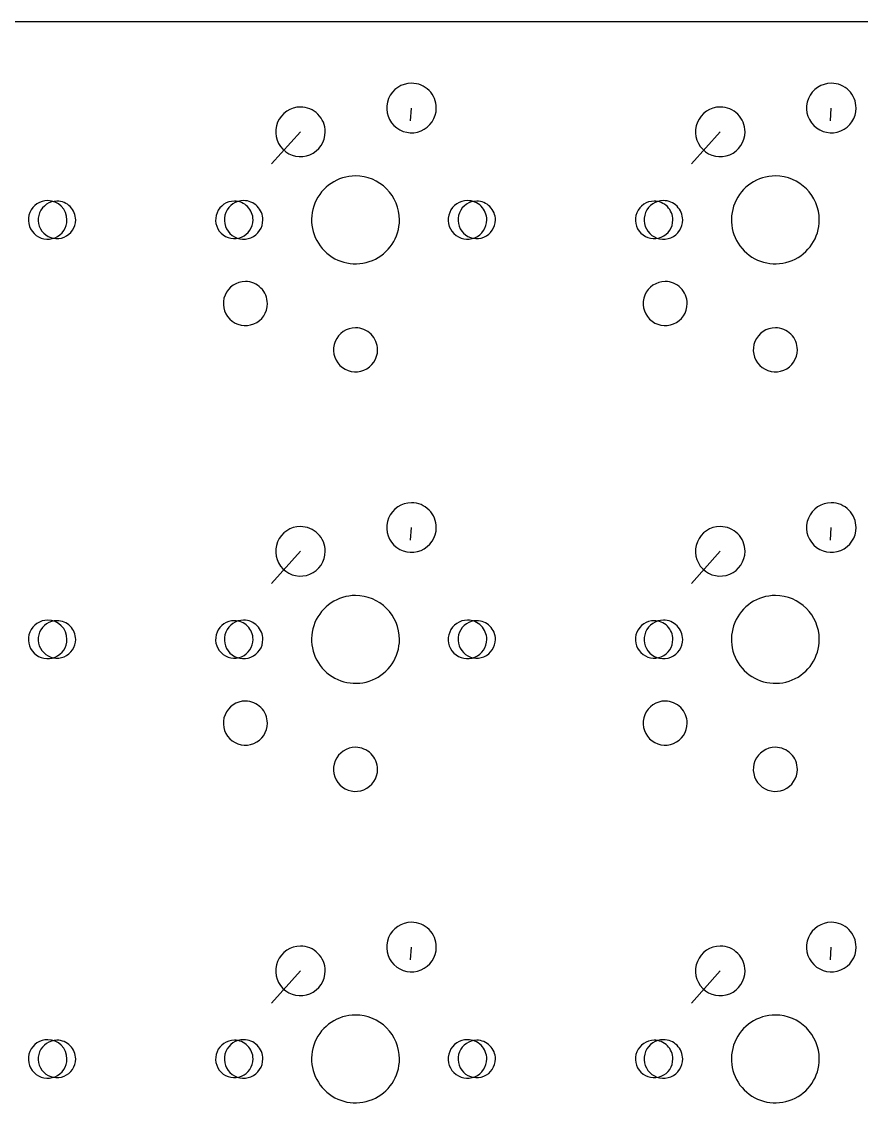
# Model space of a CAD drawing. Extents: x 2 to 288, y -137 to -43.
# Drawn here: x 72.8 to 110.9, y -91.96 to -42.71 of the extents above; entities that cross this region are included whole.
import ezdxf

# ---------------------------------------------------------------- set-up
doc = ezdxf.new("R2010")
doc.units = 0
doc.layers.get('0').update_dxf_attribs({"linetype": 'CONTINUOUS'})

msp = doc.modelspace()

# ---------------------------------------------------------------- linework, layer by layer
at = {"color": 7}
for points in [[(126.69234, -42.708601), (44.45116, -42.708601)], [(90.453073, -47.208649), (90.492615, -46.628618)], [(109.503064, -47.208649), (109.542606, -46.628618)], [(84.143082, -49.168647), (85.45307, -47.708641)], [(103.193072, -49.168647), (104.503061, -47.708641)], [(90.453073, -66.25864), (90.492615, -65.678609)], [(109.503064, -66.25864), (109.542606, -65.678609)], [(84.143082, -68.218637), (85.45307, -66.758631)], [(103.193072, -68.218637), (104.503061, -66.758631)], [(90.453073, -85.308631), (90.492615, -84.728599)], [(109.503064, -85.308631), (109.542606, -84.728599)], [(84.143082, -87.268628), (85.45307, -85.808622)], [(103.193072, -87.268628), (104.503061, -85.808622)]]:
    msp.add_lwpolyline(points, dxfattribs=at)
for points in [[(90.493073, -45.503652)], [(109.543064, -45.503652)], [(85.45308, -46.58365)], [(104.503071, -46.58365)], [(87.953077, -49.714746)], [(87.953077, -49.714746)], [(107.003067, -49.714746)], [(107.003067, -49.714746)], [(73.983079, -50.833645)], [(73.983079, -50.833645)], [(74.403079, -50.858645)], [(74.403079, -50.858645)], [(82.453084, -50.858645)], [(82.453084, -50.858645)], [(82.873083, -50.833645)], [(82.873083, -50.833645)], [(93.03307, -50.833645)], [(93.03307, -50.833645)], [(93.453069, -50.858645), (93.453069, -50.858645)], [(101.503075, -50.858645)], [(101.503075, -50.858645)], [(101.923074, -50.833645)], [(101.923074, -50.833645)], [(82.953083, -54.50864)], [(102.003074, -54.50864)], [(87.953077, -56.608637)], [(107.003067, -56.608637)], [(90.493073, -64.553642)], [(109.543064, -64.553642)], [(85.45308, -65.633641)], [(104.503071, -65.633641)], [(87.953077, -68.764737)], [(87.953077, -68.764737)], [(107.003067, -68.764737)], [(107.003067, -68.764737)], [(73.983079, -69.883635)], [(73.983079, -69.883635)], [(74.403079, -69.908635)], [(74.403079, -69.908635)], [(82.453084, -69.908635)], [(82.453084, -69.908635)], [(82.873083, -69.883635)], [(82.873083, -69.883635)], [(93.03307, -69.883635)], [(93.03307, -69.883635)], [(93.453069, -69.908635)], [(93.453069, -69.908635)], [(101.503075, -69.908635)], [(101.503075, -69.908635)], [(101.923074, -69.883635)], [(101.923074, -69.883635)], [(82.953083, -73.55863)], [(102.003074, -73.55863)], [(87.953077, -75.658627)], [(107.003067, -75.658627)], [(90.493073, -83.603633)], [(109.543064, -83.603633)], [(85.45308, -84.683631)], [(104.503071, -84.683631)], [(87.953077, -87.814727)], [(87.953077, -87.814727)], [(107.003067, -87.814727)], [(107.003067, -87.814727)], [(73.983079, -88.933626), (73.983079, -88.933626)], [(74.403079, -88.958626)], [(74.403079, -88.958626)], [(82.453084, -88.958626)], [(82.453084, -88.958626)], [(82.873083, -88.933626)], [(82.873083, -88.933626)], [(93.03307, -88.933626)], [(93.03307, -88.933626)], [(93.453069, -88.958626), (93.453069, -88.958626)], [(101.503075, -88.958626)], [(101.503075, -88.958626)], [(101.923074, -88.933626)], [(101.923074, -88.933626)]]:
    msp.add_lwpolyline(points, close=True, dxfattribs=at)
for points in [[(90.493073, -45.503652), (90.038054, -45.503652), (89.627839, -45.777749), (89.45371, -46.198132)], [(91.288567, -45.833156), (91.077589, -45.622178), (90.791441, -45.503652), (90.493073, -45.503652)], [(109.543064, -45.503652), (109.088044, -45.503652), (108.677829, -45.777749), (108.503701, -46.198132)], [(110.338558, -45.833156), (110.12758, -45.622178), (109.841432, -45.503652), (109.543064, -45.503652)], [(89.45371, -46.198132), (89.279582, -46.618515), (89.375832, -47.102397), (89.697579, -47.424144)], [(91.618072, -46.62865), (91.618072, -46.330282), (91.499545, -46.044134), (91.288567, -45.833156)], [(108.503701, -46.198132), (108.329572, -46.618515), (108.425822, -47.102397), (108.74757, -47.424144)], [(110.668062, -46.62865), (110.668062, -46.330282), (110.549536, -46.044134), (110.338558, -45.833156)], [(85.45308, -46.58365), (84.998061, -46.58365), (84.587845, -46.857747), (84.413717, -47.27813)], [(86.248574, -46.913155), (86.037596, -46.702177), (85.751448, -46.58365), (85.45308, -46.58365)], [(90.923592, -47.668013), (91.343975, -47.493885), (91.618072, -47.08367), (91.618072, -46.62865)], [(104.503071, -46.58365), (104.048051, -46.58365), (103.637836, -46.857747), (103.463707, -47.27813)], [(105.298565, -46.913155), (105.087587, -46.702177), (104.801439, -46.58365), (104.503071, -46.58365)], [(109.973582, -47.668013), (110.393965, -47.493885), (110.668062, -47.08367), (110.668062, -46.62865)], [(84.413717, -47.27813), (84.239589, -47.698514), (84.335839, -48.182396), (84.657586, -48.504143)], [(86.578078, -47.708649), (86.578078, -47.410281), (86.459552, -47.124133), (86.248574, -46.913155)], [(103.463707, -47.27813), (103.289579, -47.698514), (103.385829, -48.182396), (103.707577, -48.504143)], [(105.628069, -47.708649), (105.628069, -47.410281), (105.509543, -47.124133), (105.298565, -46.913155)], [(85.883598, -48.748012), (86.303981, -48.573883), (86.578078, -48.163668), (86.578078, -47.708649)], [(89.697579, -47.424144), (90.019327, -47.745892), (90.503208, -47.842142), (90.923592, -47.668013)], [(104.933589, -48.748012), (105.353972, -48.573883), (105.628069, -48.163668), (105.628069, -47.708649)], [(108.74757, -47.424144), (109.069317, -47.745892), (109.553199, -47.842142), (109.973582, -47.668013)], [(84.657586, -48.504143), (84.979333, -48.82589), (85.463215, -48.92214), (85.883598, -48.748012)], [(103.707577, -48.504143), (104.029324, -48.82589), (104.513206, -48.92214), (104.933589, -48.748012)], [(87.953077, -49.714746), (87.14662, -49.714746), (86.419573, -50.200544), (86.110956, -50.945612)], [(87.953077, -49.714746), (87.14662, -49.714746), (86.419573, -50.200544), (86.110956, -50.945612)], [(89.362975, -50.298745), (88.989047, -49.924817), (88.481891, -49.714746), (87.953077, -49.714746)], [(89.362975, -50.298745), (88.989047, -49.924817), (88.481891, -49.714746), (87.953077, -49.714746)], [(107.003067, -49.714746), (106.196611, -49.714746), (105.469564, -50.200544), (105.160946, -50.945612)], [(107.003067, -49.714746), (106.196611, -49.714746), (105.469564, -50.200544), (105.160946, -50.945612)], [(108.996965, -51.708643), (108.996965, -50.607444), (108.104266, -49.714746), (107.003067, -49.714746)], [(108.996965, -51.708643), (108.996965, -50.607444), (108.104266, -49.714746), (107.003067, -49.714746)], [(89.946974, -51.708643), (89.946974, -51.179829), (89.736903, -50.672673), (89.362975, -50.298745)], [(89.946974, -51.708643), (89.946974, -51.179829), (89.736903, -50.672673), (89.362975, -50.298745)], [(73.983079, -50.833645), (73.629175, -50.833645), (73.310119, -51.046831), (73.174686, -51.373796)], [(73.983079, -50.833645), (73.629175, -50.833645), (73.310119, -51.046831), (73.174686, -51.373796)], [(74.403079, -50.858645), (74.059286, -50.858645), (73.749346, -51.06574), (73.617782, -51.383363)], [(74.403079, -50.858645), (74.059286, -50.858645), (73.749346, -51.06574), (73.617782, -51.383363)], [(74.858078, -51.708643), (74.858078, -51.225395), (74.466328, -50.833645), (73.983079, -50.833645)], [(74.858078, -51.708643), (74.858078, -51.225395), (74.466328, -50.833645), (73.983079, -50.833645)], [(75.004119, -51.107603), (74.844713, -50.948198), (74.628512, -50.858645), (74.403079, -50.858645)], [(75.004119, -51.107603), (74.844713, -50.948198), (74.628512, -50.858645), (74.403079, -50.858645)], [(75.253078, -51.708643), (75.253078, -51.48321), (75.163524, -51.267009), (75.004119, -51.107603)], [(75.253078, -51.708643), (75.253078, -51.48321), (75.163524, -51.267009), (75.004119, -51.107603)], [(82.453084, -50.858645), (82.109292, -50.858645), (81.799351, -51.06574), (81.667787, -51.383363)], [(82.453084, -50.858645), (82.109292, -50.858645), (81.799351, -51.06574), (81.667787, -51.383363)], [(82.873083, -50.833645), (82.519179, -50.833645), (82.200123, -51.046831), (82.06469, -51.373796)], [(82.873083, -50.833645), (82.519179, -50.833645), (82.200123, -51.046831), (82.06469, -51.373796)], [(83.054124, -51.107603), (82.894718, -50.948198), (82.678518, -50.858645), (82.453084, -50.858645)], [(83.054124, -51.107603), (82.894718, -50.948198), (82.678518, -50.858645), (82.453084, -50.858645)], [(83.491801, -51.089926), (83.327707, -50.925832), (83.105148, -50.833645), (82.873083, -50.833645)], [(83.491801, -51.089926), (83.327707, -50.925832), (83.105148, -50.833645), (82.873083, -50.833645)], [(83.303083, -51.708643), (83.303083, -51.48321), (83.21353, -51.267009), (83.054124, -51.107603)], [(83.303083, -51.708643), (83.303083, -51.48321), (83.21353, -51.267009), (83.054124, -51.107603)], [(83.748082, -51.708643), (83.748082, -51.476579), (83.655895, -51.25402), (83.491801, -51.089926)], [(83.748082, -51.708643), (83.748082, -51.476579), (83.655895, -51.25402), (83.491801, -51.089926)], [(86.110956, -50.945612), (85.802338, -51.69068), (85.972928, -52.548291), (86.543178, -53.118542)], [(86.110956, -50.945612), (85.802338, -51.69068), (85.972928, -52.548291), (86.543178, -53.118542)], [(93.03307, -50.833645), (92.679166, -50.833645), (92.36011, -51.046831), (92.224676, -51.373796)], [(93.03307, -50.833645), (92.679166, -50.833645), (92.36011, -51.046831), (92.224676, -51.373796)], [(93.453069, -50.858645), (93.109277, -50.858645), (92.799336, -51.06574), (92.667773, -51.383363)], [(93.453069, -50.858645), (93.109277, -50.858645), (92.799336, -51.06574), (92.667773, -51.383363)], [(93.651787, -51.089926), (93.487693, -50.925832), (93.265134, -50.833645), (93.03307, -50.833645)], [(93.651787, -51.089926), (93.487693, -50.925832), (93.265134, -50.833645), (93.03307, -50.833645)], [(94.054109, -51.107603), (93.894704, -50.948198), (93.678503, -50.858645), (93.453069, -50.858645)], [(94.054109, -51.107603), (93.894704, -50.948198), (93.678503, -50.858645), (93.453069, -50.858645)], [(93.908069, -51.708643), (93.908069, -51.476579), (93.815882, -51.25402), (93.651787, -51.089926)], [(93.908069, -51.708643), (93.908069, -51.476579), (93.815882, -51.25402), (93.651787, -51.089926)], [(94.303068, -51.708643), (94.303068, -51.48321), (94.213515, -51.267009), (94.054109, -51.107603)], [(94.303068, -51.708643), (94.303068, -51.48321), (94.213515, -51.267009), (94.054109, -51.107603)], [(101.503075, -50.858645), (101.159282, -50.858645), (100.849342, -51.06574), (100.717778, -51.383363)], [(101.503075, -50.858645), (101.159282, -50.858645), (100.849342, -51.06574), (100.717778, -51.383363)], [(101.923074, -50.833645), (101.56917, -50.833645), (101.250114, -51.046831), (101.114681, -51.373796)], [(101.923074, -50.833645), (101.56917, -50.833645), (101.250114, -51.046831), (101.114681, -51.373796)], [(102.104115, -51.107603), (101.944709, -50.948198), (101.728508, -50.858645), (101.503075, -50.858645)], [(102.104115, -51.107603), (101.944709, -50.948198), (101.728508, -50.858645), (101.503075, -50.858645)], [(102.541792, -51.089926), (102.377698, -50.925832), (102.155138, -50.833645), (101.923074, -50.833645)], [(102.541792, -51.089926), (102.377698, -50.925832), (102.155138, -50.833645), (101.923074, -50.833645)], [(102.353073, -51.708643), (102.353073, -51.48321), (102.26352, -51.267009), (102.104115, -51.107603)], [(102.353073, -51.708643), (102.353073, -51.48321), (102.26352, -51.267009), (102.104115, -51.107603)], [(102.798073, -51.708643), (102.798073, -51.476579), (102.705886, -51.25402), (102.541792, -51.089926)], [(102.798073, -51.708643), (102.798073, -51.476579), (102.705886, -51.25402), (102.541792, -51.089926)], [(105.160946, -50.945612), (104.852329, -51.69068), (105.022918, -52.548291), (105.593169, -53.118542)], [(105.160946, -50.945612), (104.852329, -51.69068), (105.022918, -52.548291), (105.593169, -53.118542)], [(73.174686, -51.373796), (73.039253, -51.700761), (73.114114, -52.077113), (73.364362, -52.327361)], [(73.174686, -51.373796), (73.039253, -51.700761), (73.114114, -52.077113), (73.364362, -52.327361)], [(73.617782, -51.383363), (73.486219, -51.700986), (73.558941, -52.066585), (73.802039, -52.309683)], [(73.617782, -51.383363), (73.486219, -51.700986), (73.558941, -52.066585), (73.802039, -52.309683)], [(74.317927, -52.517037), (74.644892, -52.381604), (74.858078, -52.062547), (74.858078, -51.708643)], [(74.317927, -52.517037), (74.644892, -52.381604), (74.858078, -52.062547), (74.858078, -51.708643)], [(74.728359, -52.49394), (75.045982, -52.362376), (75.253078, -52.052436), (75.253078, -51.708643)], [(74.728359, -52.49394), (75.045982, -52.362376), (75.253078, -52.052436), (75.253078, -51.708643)], [(81.667787, -51.383363), (81.536224, -51.700986), (81.608946, -52.066585), (81.852044, -52.309683)], [(81.667787, -51.383363), (81.536224, -51.700986), (81.608946, -52.066585), (81.852044, -52.309683)], [(82.06469, -51.373796), (81.929257, -51.700761), (82.004118, -52.077113), (82.254366, -52.327361)], [(82.06469, -51.373796), (81.929257, -51.700761), (82.004118, -52.077113), (82.254366, -52.327361)], [(82.778364, -52.49394), (83.095987, -52.362376), (83.303083, -52.052436), (83.303083, -51.708643)], [(82.778364, -52.49394), (83.095987, -52.362376), (83.303083, -52.052436), (83.303083, -51.708643)], [(83.207931, -52.517037), (83.534896, -52.381604), (83.748082, -52.062547), (83.748082, -51.708643)], [(83.207931, -52.517037), (83.534896, -52.381604), (83.748082, -52.062547), (83.748082, -51.708643)], [(88.716108, -53.550764), (89.461177, -53.242147), (89.946974, -52.5151), (89.946974, -51.708643)], [(88.716108, -53.550764), (89.461177, -53.242147), (89.946974, -52.5151), (89.946974, -51.708643)], [(92.224676, -51.373796), (92.089243, -51.700761), (92.164104, -52.077113), (92.414352, -52.327361)], [(92.224676, -51.373796), (92.089243, -51.700761), (92.164104, -52.077113), (92.414352, -52.327361)], [(92.667773, -51.383363), (92.536209, -51.700986), (92.608931, -52.066585), (92.852029, -52.309683)], [(92.667773, -51.383363), (92.536209, -51.700986), (92.608931, -52.066585), (92.852029, -52.309683)], [(93.367917, -52.517037), (93.694882, -52.381604), (93.908069, -52.062547), (93.908069, -51.708643)], [(93.367917, -52.517037), (93.694882, -52.381604), (93.908069, -52.062547), (93.908069, -51.708643)], [(93.77835, -52.49394), (94.095973, -52.362376), (94.303068, -52.052436), (94.303068, -51.708643)], [(93.77835, -52.49394), (94.095973, -52.362376), (94.303068, -52.052436), (94.303068, -51.708643)], [(100.717778, -51.383363), (100.586214, -51.700986), (100.658937, -52.066585), (100.902035, -52.309683)], [(100.717778, -51.383363), (100.586214, -51.700986), (100.658937, -52.066585), (100.902035, -52.309683)], [(101.114681, -51.373796), (100.979247, -51.700761), (101.054109, -52.077113), (101.304356, -52.327361)], [(101.114681, -51.373796), (100.979247, -51.700761), (101.054109, -52.077113), (101.304356, -52.327361)], [(101.828355, -52.49394), (102.145978, -52.362376), (102.353073, -52.052436), (102.353073, -51.708643)], [(101.828355, -52.49394), (102.145978, -52.362376), (102.353073, -52.052436), (102.353073, -51.708643)], [(102.257922, -52.517037), (102.584886, -52.381604), (102.798073, -52.062547), (102.798073, -51.708643)], [(102.257922, -52.517037), (102.584886, -52.381604), (102.798073, -52.062547), (102.798073, -51.708643)], [(107.766099, -53.550764), (108.511167, -53.242147), (108.996965, -52.5151), (108.996965, -51.708643)], [(107.766099, -53.550764), (108.511167, -53.242147), (108.996965, -52.5151), (108.996965, -51.708643)], [(73.364362, -52.327361), (73.61461, -52.577609), (73.990962, -52.65247), (74.317927, -52.517037)], [(73.364362, -52.327361), (73.61461, -52.577609), (73.990962, -52.65247), (74.317927, -52.517037)], [(73.802039, -52.309683), (74.045137, -52.552781), (74.410736, -52.625504), (74.728359, -52.49394)], [(73.802039, -52.309683), (74.045137, -52.552781), (74.410736, -52.625504), (74.728359, -52.49394)], [(81.852044, -52.309683), (82.095142, -52.552781), (82.460742, -52.625504), (82.778364, -52.49394)], [(81.852044, -52.309683), (82.095142, -52.552781), (82.460742, -52.625504), (82.778364, -52.49394)], [(82.254366, -52.327361), (82.504614, -52.577609), (82.880966, -52.65247), (83.207931, -52.517037)], [(82.254366, -52.327361), (82.504614, -52.577609), (82.880966, -52.65247), (83.207931, -52.517037)], [(92.414352, -52.327361), (92.6646, -52.577609), (93.040953, -52.65247), (93.367917, -52.517037)], [(92.414352, -52.327361), (92.6646, -52.577609), (93.040953, -52.65247), (93.367917, -52.517037)], [(92.852029, -52.309683), (93.095127, -52.552781), (93.460727, -52.625504), (93.77835, -52.49394)], [(92.852029, -52.309683), (93.095127, -52.552781), (93.460727, -52.625504), (93.77835, -52.49394)], [(100.902035, -52.309683), (101.145133, -52.552781), (101.510732, -52.625504), (101.828355, -52.49394)], [(100.902035, -52.309683), (101.145133, -52.552781), (101.510732, -52.625504), (101.828355, -52.49394)], [(101.304356, -52.327361), (101.554604, -52.577609), (101.930957, -52.65247), (102.257922, -52.517037)], [(101.304356, -52.327361), (101.554604, -52.577609), (101.930957, -52.65247), (102.257922, -52.517037)], [(86.543178, -53.118542), (87.113429, -53.688792), (87.97104, -53.859382), (88.716108, -53.550764)], [(86.543178, -53.118542), (87.113429, -53.688792), (87.97104, -53.859382), (88.716108, -53.550764)], [(105.593169, -53.118542), (106.16342, -53.688792), (107.02103, -53.859382), (107.766099, -53.550764)], [(105.593169, -53.118542), (106.16342, -53.688792), (107.02103, -53.859382), (107.766099, -53.550764)], [(82.953083, -54.50864), (82.548622, -54.50864), (82.183986, -54.752282), (82.029205, -55.125955)], [(83.660189, -54.801533), (83.472653, -54.613996), (83.218299, -54.50864), (82.953083, -54.50864)], [(102.003074, -54.50864), (101.598612, -54.50864), (101.233976, -54.752282), (101.079196, -55.125955)], [(102.71018, -54.801533), (102.522644, -54.613996), (102.26829, -54.50864), (102.003074, -54.50864)], [(82.029205, -55.125955), (81.874424, -55.499629), (81.95998, -55.929747), (82.245977, -56.215744)], [(83.953082, -55.508638), (83.953082, -55.243422), (83.847725, -54.989069), (83.660189, -54.801533)], [(101.079196, -55.125955), (100.924415, -55.499629), (101.00997, -55.929747), (101.295968, -56.215744)], [(103.003073, -55.508638), (103.003073, -55.243422), (102.897716, -54.989069), (102.71018, -54.801533)], [(83.335766, -56.432517), (83.70944, -56.277736), (83.953082, -55.9131), (83.953082, -55.508638)], [(102.385757, -56.432517), (102.759431, -56.277736), (103.003073, -55.9131), (103.003073, -55.508638)], [(82.245977, -56.215744), (82.531975, -56.501742), (82.962092, -56.587297), (83.335766, -56.432517)], [(87.953077, -56.608637), (87.548615, -56.608637), (87.183979, -56.852279), (87.029198, -57.225953)], [(88.660182, -56.90153), (88.472646, -56.713994), (88.218293, -56.608637), (87.953077, -56.608637)], [(101.295968, -56.215744), (101.581966, -56.501742), (102.012083, -56.587297), (102.385757, -56.432517)], [(107.003067, -56.608637), (106.598606, -56.608637), (106.23397, -56.852279), (106.079189, -57.225953)], [(107.710173, -56.90153), (107.522637, -56.713994), (107.268283, -56.608637), (107.003067, -56.608637)], [(88.953075, -57.608636), (88.953075, -57.343419), (88.847719, -57.089066), (88.660182, -56.90153)], [(108.003066, -57.608636), (108.003066, -57.343419), (107.897709, -57.089066), (107.710173, -56.90153)], [(87.029198, -57.225953), (86.874418, -57.599627), (86.959973, -58.029744), (87.245971, -58.315741)], [(88.33576, -58.532514), (88.709433, -58.377733), (88.953075, -58.013097), (88.953075, -57.608636)], [(106.079189, -57.225953), (105.924408, -57.599627), (106.009964, -58.029744), (106.295961, -58.315741)], [(107.38575, -58.532514), (107.759424, -58.377733), (108.003066, -58.013097), (108.003066, -57.608636)], [(87.245971, -58.315741), (87.531968, -58.601739), (87.962086, -58.687295), (88.33576, -58.532514)], [(106.295961, -58.315741), (106.581959, -58.601739), (107.012076, -58.687295), (107.38575, -58.532514)], [(90.493073, -64.553642), (90.038054, -64.553642), (89.627839, -64.827739), (89.45371, -65.248122)], [(91.288567, -64.883147), (91.077589, -64.672169), (90.791441, -64.553642), (90.493073, -64.553642)], [(91.618072, -65.678641), (91.618072, -65.380273), (91.499545, -65.094125), (91.288567, -64.883147)], [(109.543064, -64.553642), (109.088044, -64.553642), (108.677829, -64.827739), (108.503701, -65.248122)], [(110.338558, -64.883147), (110.12758, -64.672169), (109.841432, -64.553642), (109.543064, -64.553642)], [(110.668062, -65.678641), (110.668062, -65.380273), (110.549536, -65.094125), (110.338558, -64.883147)], [(89.45371, -65.248122), (89.279582, -65.668506), (89.375832, -66.152388), (89.697579, -66.474135)], [(108.503701, -65.248122), (108.329572, -65.668506), (108.425822, -66.152388), (108.74757, -66.474135)], [(85.45308, -65.633641), (84.998061, -65.633641), (84.587845, -65.907738), (84.413717, -66.328121)], [(86.248574, -65.963145), (86.037596, -65.752167), (85.751448, -65.633641), (85.45308, -65.633641)], [(86.578078, -66.758639), (86.578078, -66.460271), (86.459552, -66.174123), (86.248574, -65.963145)], [(90.923592, -66.718004), (91.343975, -66.543875), (91.618072, -66.13366), (91.618072, -65.678641)], [(104.503071, -65.633641), (104.048051, -65.633641), (103.637836, -65.907738), (103.463707, -66.328121)], [(105.298565, -65.963145), (105.087587, -65.752167), (104.801439, -65.633641), (104.503071, -65.633641)], [(105.628069, -66.758639), (105.628069, -66.460271), (105.509543, -66.174123), (105.298565, -65.963145)], [(109.973582, -66.718004), (110.393965, -66.543875), (110.668062, -66.13366), (110.668062, -65.678641)], [(84.413717, -66.328121), (84.239589, -66.748504), (84.335839, -67.232386), (84.657586, -67.554133)], [(89.697579, -66.474135), (90.019327, -66.795882), (90.503208, -66.892132), (90.923592, -66.718004)], [(103.463707, -66.328121), (103.289579, -66.748504), (103.385829, -67.232386), (103.707577, -67.554133)], [(108.74757, -66.474135), (109.069317, -66.795882), (109.553199, -66.892132), (109.973582, -66.718004)], [(85.883598, -67.798002), (86.303981, -67.623874), (86.578078, -67.213659), (86.578078, -66.758639)], [(104.933589, -67.798002), (105.353972, -67.623874), (105.628069, -67.213659), (105.628069, -66.758639)], [(84.657586, -67.554133), (84.979333, -67.875881), (85.463215, -67.972131), (85.883598, -67.798002)], [(103.707577, -67.554133), (104.029324, -67.875881), (104.513206, -67.972131), (104.933589, -67.798002)], [(87.953077, -68.764737), (87.14662, -68.764737), (86.419573, -69.250534), (86.110956, -69.995603)], [(87.953077, -68.764737), (87.14662, -68.764737), (86.419573, -69.250534), (86.110956, -69.995603)], [(89.362975, -69.348736), (88.989047, -68.974807), (88.481891, -68.764737), (87.953077, -68.764737)], [(89.362975, -69.348736), (88.989047, -68.974807), (88.481891, -68.764737), (87.953077, -68.764737)], [(107.003067, -68.764737), (106.196611, -68.764737), (105.469564, -69.250534), (105.160946, -69.995603)], [(107.003067, -68.764737), (106.196611, -68.764737), (105.469564, -69.250534), (105.160946, -69.995603)], [(108.996965, -70.758634), (108.996965, -69.657435), (108.104266, -68.764737), (107.003067, -68.764737)], [(108.996965, -70.758634), (108.996965, -69.657435), (108.104266, -68.764737), (107.003067, -68.764737)], [(89.946974, -70.758634), (89.946974, -70.22982), (89.736903, -69.722664), (89.362975, -69.348736)], [(89.946974, -70.758634), (89.946974, -70.22982), (89.736903, -69.722664), (89.362975, -69.348736)], [(73.983079, -69.883635), (73.629175, -69.883635), (73.310119, -70.096822), (73.174686, -70.423786)], [(73.983079, -69.883635), (73.629175, -69.883635), (73.310119, -70.096822), (73.174686, -70.423786)], [(74.403079, -69.908635), (74.059286, -69.908635), (73.749346, -70.115731), (73.617782, -70.433354)], [(74.403079, -69.908635), (74.059286, -69.908635), (73.749346, -70.115731), (73.617782, -70.433354)], [(74.858078, -70.758634), (74.858078, -70.275385), (74.466328, -69.883635), (73.983079, -69.883635)], [(74.858078, -70.758634), (74.858078, -70.275385), (74.466328, -69.883635), (73.983079, -69.883635)], [(75.004119, -70.157594), (74.844713, -69.998188), (74.628512, -69.908635), (74.403079, -69.908635)], [(75.004119, -70.157594), (74.844713, -69.998188), (74.628512, -69.908635), (74.403079, -69.908635)], [(82.453084, -69.908635), (82.109292, -69.908635), (81.799351, -70.115731), (81.667787, -70.433354)], [(82.453084, -69.908635), (82.109292, -69.908635), (81.799351, -70.115731), (81.667787, -70.433354)], [(82.873083, -69.883635), (82.519179, -69.883635), (82.200123, -70.096822), (82.06469, -70.423786)], [(82.873083, -69.883635), (82.519179, -69.883635), (82.200123, -70.096822), (82.06469, -70.423786)], [(83.054124, -70.157594), (82.894718, -69.998188), (82.678518, -69.908635), (82.453084, -69.908635)], [(83.054124, -70.157594), (82.894718, -69.998188), (82.678518, -69.908635), (82.453084, -69.908635)], [(83.491801, -70.139916), (83.327707, -69.975822), (83.105148, -69.883635), (82.873083, -69.883635)], [(83.491801, -70.139916), (83.327707, -69.975822), (83.105148, -69.883635), (82.873083, -69.883635)], [(93.03307, -69.883635), (92.679166, -69.883635), (92.36011, -70.096822), (92.224676, -70.423786)], [(93.03307, -69.883635), (92.679166, -69.883635), (92.36011, -70.096822), (92.224676, -70.423786)], [(93.453069, -69.908635), (93.109277, -69.908635), (92.799336, -70.115731), (92.667773, -70.433354)], [(93.453069, -69.908635), (93.109277, -69.908635), (92.799336, -70.115731), (92.667773, -70.433354)], [(93.651787, -70.139916), (93.487693, -69.975822), (93.265134, -69.883635), (93.03307, -69.883635)], [(93.651787, -70.139916), (93.487693, -69.975822), (93.265134, -69.883635), (93.03307, -69.883635)], [(94.054109, -70.157594), (93.894704, -69.998188), (93.678503, -69.908635), (93.453069, -69.908635)], [(94.054109, -70.157594), (93.894704, -69.998188), (93.678503, -69.908635), (93.453069, -69.908635)], [(101.503075, -69.908635), (101.159282, -69.908635), (100.849342, -70.115731), (100.717778, -70.433354)], [(101.503075, -69.908635), (101.159282, -69.908635), (100.849342, -70.115731), (100.717778, -70.433354)], [(101.923074, -69.883635), (101.56917, -69.883635), (101.250114, -70.096822), (101.114681, -70.423786)], [(101.923074, -69.883635), (101.56917, -69.883635), (101.250114, -70.096822), (101.114681, -70.423786)], [(102.104115, -70.157594), (101.944709, -69.998188), (101.728508, -69.908635), (101.503075, -69.908635)], [(102.104115, -70.157594), (101.944709, -69.998188), (101.728508, -69.908635), (101.503075, -69.908635)], [(102.541792, -70.139916), (102.377698, -69.975822), (102.155138, -69.883635), (101.923074, -69.883635)], [(102.541792, -70.139916), (102.377698, -69.975822), (102.155138, -69.883635), (101.923074, -69.883635)], [(73.174686, -70.423786), (73.039253, -70.750751), (73.114114, -71.127104), (73.364362, -71.377352)], [(73.174686, -70.423786), (73.039253, -70.750751), (73.114114, -71.127104), (73.364362, -71.377352)], [(75.253078, -70.758634), (75.253078, -70.5332), (75.163524, -70.317), (75.004119, -70.157594)], [(75.253078, -70.758634), (75.253078, -70.5332), (75.163524, -70.317), (75.004119, -70.157594)], [(82.06469, -70.423786), (81.929257, -70.750751), (82.004118, -71.127104), (82.254366, -71.377352)], [(82.06469, -70.423786), (81.929257, -70.750751), (82.004118, -71.127104), (82.254366, -71.377352)], [(83.303083, -70.758634), (83.303083, -70.5332), (83.21353, -70.317), (83.054124, -70.157594)], [(83.303083, -70.758634), (83.303083, -70.5332), (83.21353, -70.317), (83.054124, -70.157594)], [(83.748082, -70.758634), (83.748082, -70.52657), (83.655895, -70.304011), (83.491801, -70.139916)], [(83.748082, -70.758634), (83.748082, -70.52657), (83.655895, -70.304011), (83.491801, -70.139916)], [(86.110956, -69.995603), (85.802338, -70.740671), (85.972928, -71.598282), (86.543178, -72.168532)], [(86.110956, -69.995603), (85.802338, -70.740671), (85.972928, -71.598282), (86.543178, -72.168532)], [(92.224676, -70.423786), (92.089243, -70.750751), (92.164104, -71.127104), (92.414352, -71.377352)], [(92.224676, -70.423786), (92.089243, -70.750751), (92.164104, -71.127104), (92.414352, -71.377352)], [(93.908069, -70.758634), (93.908069, -70.52657), (93.815882, -70.304011), (93.651787, -70.139916)], [(93.908069, -70.758634), (93.908069, -70.52657), (93.815882, -70.304011), (93.651787, -70.139916)], [(94.303068, -70.758634), (94.303068, -70.5332), (94.213515, -70.317), (94.054109, -70.157594)], [(94.303068, -70.758634), (94.303068, -70.5332), (94.213515, -70.317), (94.054109, -70.157594)], [(101.114681, -70.423786), (100.979247, -70.750751), (101.054109, -71.127104), (101.304356, -71.377352)], [(101.114681, -70.423786), (100.979247, -70.750751), (101.054109, -71.127104), (101.304356, -71.377352)], [(102.353073, -70.758634), (102.353073, -70.5332), (102.26352, -70.317), (102.104115, -70.157594)], [(102.353073, -70.758634), (102.353073, -70.5332), (102.26352, -70.317), (102.104115, -70.157594)], [(102.798073, -70.758634), (102.798073, -70.52657), (102.705886, -70.304011), (102.541792, -70.139916)], [(102.798073, -70.758634), (102.798073, -70.52657), (102.705886, -70.304011), (102.541792, -70.139916)], [(105.160946, -69.995603), (104.852329, -70.740671), (105.022918, -71.598282), (105.593169, -72.168532)], [(105.160946, -69.995603), (104.852329, -70.740671), (105.022918, -71.598282), (105.593169, -72.168532)], [(73.617782, -70.433354), (73.486219, -70.750976), (73.558941, -71.116576), (73.802039, -71.359674)], [(73.617782, -70.433354), (73.486219, -70.750976), (73.558941, -71.116576), (73.802039, -71.359674)], [(74.317927, -71.567028), (74.644892, -71.431594), (74.858078, -71.112538), (74.858078, -70.758634)], [(74.317927, -71.567028), (74.644892, -71.431594), (74.858078, -71.112538), (74.858078, -70.758634)], [(74.728359, -71.543931), (75.045982, -71.412367), (75.253078, -71.102426), (75.253078, -70.758634)], [(74.728359, -71.543931), (75.045982, -71.412367), (75.253078, -71.102426), (75.253078, -70.758634)], [(81.667787, -70.433354), (81.536224, -70.750976), (81.608946, -71.116576), (81.852044, -71.359674)], [(81.667787, -70.433354), (81.536224, -70.750976), (81.608946, -71.116576), (81.852044, -71.359674)], [(82.778364, -71.543931), (83.095987, -71.412367), (83.303083, -71.102426), (83.303083, -70.758634)], [(82.778364, -71.543931), (83.095987, -71.412367), (83.303083, -71.102426), (83.303083, -70.758634)], [(83.207931, -71.567028), (83.534896, -71.431594), (83.748082, -71.112538), (83.748082, -70.758634)], [(83.207931, -71.567028), (83.534896, -71.431594), (83.748082, -71.112538), (83.748082, -70.758634)], [(88.716108, -72.600755), (89.461177, -72.292138), (89.946974, -71.56509), (89.946974, -70.758634)], [(88.716108, -72.600755), (89.461177, -72.292138), (89.946974, -71.56509), (89.946974, -70.758634)], [(92.667773, -70.433354), (92.536209, -70.750976), (92.608931, -71.116576), (92.852029, -71.359674)], [(92.667773, -70.433354), (92.536209, -70.750976), (92.608931, -71.116576), (92.852029, -71.359674)], [(93.367917, -71.567028), (93.694882, -71.431594), (93.908069, -71.112538), (93.908069, -70.758634)], [(93.367917, -71.567028), (93.694882, -71.431594), (93.908069, -71.112538), (93.908069, -70.758634)], [(93.77835, -71.543931), (94.095973, -71.412367), (94.303068, -71.102426), (94.303068, -70.758634)], [(93.77835, -71.543931), (94.095973, -71.412367), (94.303068, -71.102426), (94.303068, -70.758634)], [(100.717778, -70.433354), (100.586214, -70.750976), (100.658937, -71.116576), (100.902035, -71.359674)], [(100.717778, -70.433354), (100.586214, -70.750976), (100.658937, -71.116576), (100.902035, -71.359674)], [(101.828355, -71.543931), (102.145978, -71.412367), (102.353073, -71.102426), (102.353073, -70.758634)], [(101.828355, -71.543931), (102.145978, -71.412367), (102.353073, -71.102426), (102.353073, -70.758634)], [(102.257922, -71.567028), (102.584886, -71.431594), (102.798073, -71.112538), (102.798073, -70.758634)], [(102.257922, -71.567028), (102.584886, -71.431594), (102.798073, -71.112538), (102.798073, -70.758634)], [(107.766099, -72.600755), (108.511167, -72.292138), (108.996965, -71.56509), (108.996965, -70.758634)], [(107.766099, -72.600755), (108.511167, -72.292138), (108.996965, -71.56509), (108.996965, -70.758634)], [(73.364362, -71.377352), (73.61461, -71.6276), (73.990962, -71.702461), (74.317927, -71.567028)], [(73.364362, -71.377352), (73.61461, -71.6276), (73.990962, -71.702461), (74.317927, -71.567028)], [(73.802039, -71.359674), (74.045137, -71.602772), (74.410736, -71.675494), (74.728359, -71.543931)], [(73.802039, -71.359674), (74.045137, -71.602772), (74.410736, -71.675494), (74.728359, -71.543931)], [(81.852044, -71.359674), (82.095142, -71.602772), (82.460742, -71.675494), (82.778364, -71.543931)], [(81.852044, -71.359674), (82.095142, -71.602772), (82.460742, -71.675494), (82.778364, -71.543931)], [(82.254366, -71.377352), (82.504614, -71.6276), (82.880966, -71.702461), (83.207931, -71.567028)], [(82.254366, -71.377352), (82.504614, -71.6276), (82.880966, -71.702461), (83.207931, -71.567028)], [(92.414352, -71.377352), (92.6646, -71.6276), (93.040953, -71.702461), (93.367917, -71.567028)], [(92.414352, -71.377352), (92.6646, -71.6276), (93.040953, -71.702461), (93.367917, -71.567028)], [(92.852029, -71.359674), (93.095127, -71.602772), (93.460727, -71.675494), (93.77835, -71.543931)], [(92.852029, -71.359674), (93.095127, -71.602772), (93.460727, -71.675494), (93.77835, -71.543931)], [(100.902035, -71.359674), (101.145133, -71.602772), (101.510732, -71.675494), (101.828355, -71.543931)], [(100.902035, -71.359674), (101.145133, -71.602772), (101.510732, -71.675494), (101.828355, -71.543931)], [(101.304356, -71.377352), (101.554604, -71.6276), (101.930957, -71.702461), (102.257922, -71.567028)], [(101.304356, -71.377352), (101.554604, -71.6276), (101.930957, -71.702461), (102.257922, -71.567028)], [(86.543178, -72.168532), (87.113429, -72.738783), (87.97104, -72.909372), (88.716108, -72.600755)], [(86.543178, -72.168532), (87.113429, -72.738783), (87.97104, -72.909372), (88.716108, -72.600755)], [(105.593169, -72.168532), (106.16342, -72.738783), (107.02103, -72.909372), (107.766099, -72.600755)], [(105.593169, -72.168532), (106.16342, -72.738783), (107.02103, -72.909372), (107.766099, -72.600755)], [(82.953083, -73.55863), (82.548622, -73.55863), (82.183986, -73.802272), (82.029205, -74.175946)], [(83.660189, -73.851523), (83.472653, -73.663987), (83.218299, -73.55863), (82.953083, -73.55863)], [(83.953082, -74.558629), (83.953082, -74.293413), (83.847725, -74.039059), (83.660189, -73.851523)], [(102.003074, -73.55863), (101.598612, -73.55863), (101.233976, -73.802272), (101.079196, -74.175946)], [(102.71018, -73.851523), (102.522644, -73.663987), (102.26829, -73.55863), (102.003074, -73.55863)], [(103.003073, -74.558629), (103.003073, -74.293413), (102.897716, -74.039059), (102.71018, -73.851523)], [(82.029205, -74.175946), (81.874424, -74.54962), (81.95998, -74.979737), (82.245977, -75.265735)], [(101.079196, -74.175946), (100.924415, -74.54962), (101.00997, -74.979737), (101.295968, -75.265735)], [(83.335766, -75.482507), (83.70944, -75.327726), (83.953082, -74.963091), (83.953082, -74.558629)], [(102.385757, -75.482507), (102.759431, -75.327726), (103.003073, -74.963091), (103.003073, -74.558629)], [(82.245977, -75.265735), (82.531975, -75.551732), (82.962092, -75.637288), (83.335766, -75.482507)], [(101.295968, -75.265735), (101.581966, -75.551732), (102.012083, -75.637288), (102.385757, -75.482507)], [(87.953077, -75.658627), (87.548615, -75.658627), (87.183979, -75.902269), (87.029198, -76.275943)], [(88.660182, -75.95152), (88.472646, -75.763984), (88.218293, -75.658627), (87.953077, -75.658627)], [(107.003067, -75.658627), (106.598606, -75.658627), (106.23397, -75.902269), (106.079189, -76.275943)], [(107.710173, -75.95152), (107.522637, -75.763984), (107.268283, -75.658627), (107.003067, -75.658627)], [(87.029198, -76.275943), (86.874418, -76.649617), (86.959973, -77.079734), (87.245971, -77.365732)], [(88.953075, -76.658626), (88.953075, -76.39341), (88.847719, -76.139056), (88.660182, -75.95152)], [(106.079189, -76.275943), (105.924408, -76.649617), (106.009964, -77.079734), (106.295961, -77.365732)], [(108.003066, -76.658626), (108.003066, -76.39341), (107.897709, -76.139056), (107.710173, -75.95152)], [(88.33576, -77.582504), (88.709433, -77.427724), (88.953075, -77.063088), (88.953075, -76.658626)], [(107.38575, -77.582504), (107.759424, -77.427724), (108.003066, -77.063088), (108.003066, -76.658626)], [(87.245971, -77.365732), (87.531968, -77.65173), (87.962086, -77.737285), (88.33576, -77.582504)], [(106.295961, -77.365732), (106.581959, -77.65173), (107.012076, -77.737285), (107.38575, -77.582504)], [(90.493073, -83.603633), (90.038054, -83.603633), (89.627839, -83.87773), (89.45371, -84.298113)], [(91.288567, -83.933137), (91.077589, -83.722159), (90.791441, -83.603633), (90.493073, -83.603633)], [(109.543064, -83.603633), (109.088044, -83.603633), (108.677829, -83.87773), (108.503701, -84.298113)], [(110.338558, -83.933137), (110.12758, -83.722159), (109.841432, -83.603633), (109.543064, -83.603633)], [(91.618072, -84.728631), (91.618072, -84.430263), (91.499545, -84.144115), (91.288567, -83.933137)], [(110.668062, -84.728631), (110.668062, -84.430263), (110.549536, -84.144115), (110.338558, -83.933137)], [(85.45308, -84.683631), (84.998061, -84.683631), (84.587845, -84.957729), (84.413717, -85.378112)], [(86.248574, -85.013136), (86.037596, -84.802158), (85.751448, -84.683631), (85.45308, -84.683631)], [(89.45371, -84.298113), (89.279582, -84.718496), (89.375832, -85.202378), (89.697579, -85.524125)], [(104.503071, -84.683631), (104.048051, -84.683631), (103.637836, -84.957729), (103.463707, -85.378112)], [(105.298565, -85.013136), (105.087587, -84.802158), (104.801439, -84.683631), (104.503071, -84.683631)], [(108.503701, -84.298113), (108.329572, -84.718496), (108.425822, -85.202378), (108.74757, -85.524125)], [(86.578078, -85.80863), (86.578078, -85.510262), (86.459552, -85.224114), (86.248574, -85.013136)], [(90.923592, -85.767994), (91.343975, -85.593866), (91.618072, -85.183651), (91.618072, -84.728631)], [(105.628069, -85.80863), (105.628069, -85.510262), (105.509543, -85.224114), (105.298565, -85.013136)], [(109.973582, -85.767994), (110.393965, -85.593866), (110.668062, -85.183651), (110.668062, -84.728631)], [(84.413717, -85.378112), (84.239589, -85.798495), (84.335839, -86.282377), (84.657586, -86.604124)], [(89.697579, -85.524125), (90.019327, -85.845873), (90.503208, -85.942123), (90.923592, -85.767994)], [(103.463707, -85.378112), (103.289579, -85.798495), (103.385829, -86.282377), (103.707577, -86.604124)], [(108.74757, -85.524125), (109.069317, -85.845873), (109.553199, -85.942123), (109.973582, -85.767994)], [(85.883598, -86.847993), (86.303981, -86.673865), (86.578078, -86.263649), (86.578078, -85.80863)], [(104.933589, -86.847993), (105.353972, -86.673865), (105.628069, -86.263649), (105.628069, -85.80863)], [(84.657586, -86.604124), (84.979333, -86.925871), (85.463215, -87.022121), (85.883598, -86.847993)], [(103.707577, -86.604124), (104.029324, -86.925871), (104.513206, -87.022121), (104.933589, -86.847993)], [(87.953077, -87.814727), (87.14662, -87.814727), (86.419573, -88.300525), (86.110956, -89.045593)], [(87.953077, -87.814727), (87.14662, -87.814727), (86.419573, -88.300525), (86.110956, -89.045593)], [(89.362975, -88.398726), (88.989047, -88.024798), (88.481891, -87.814727), (87.953077, -87.814727)], [(89.362975, -88.398726), (88.989047, -88.024798), (88.481891, -87.814727), (87.953077, -87.814727)], [(107.003067, -87.814727), (106.196611, -87.814727), (105.469564, -88.300525), (105.160946, -89.045593)], [(107.003067, -87.814727), (106.196611, -87.814727), (105.469564, -88.300525), (105.160946, -89.045593)], [(108.996965, -89.808625), (108.996965, -88.707425), (108.104266, -87.814727), (107.003067, -87.814727)], [(108.996965, -89.808625), (108.996965, -88.707425), (108.104266, -87.814727), (107.003067, -87.814727)], [(89.946974, -89.808625), (89.946974, -89.27981), (89.736903, -88.772655), (89.362975, -88.398726)], [(89.946974, -89.808625), (89.946974, -89.27981), (89.736903, -88.772655), (89.362975, -88.398726)], [(73.983079, -88.933626), (73.629175, -88.933626), (73.310119, -89.146812), (73.174686, -89.473777)], [(73.983079, -88.933626), (73.629175, -88.933626), (73.310119, -89.146812), (73.174686, -89.473777)], [(74.403079, -88.958626), (74.059286, -88.958626), (73.749346, -89.165721), (73.617782, -89.483344)], [(74.403079, -88.958626), (74.059286, -88.958626), (73.749346, -89.165721), (73.617782, -89.483344)], [(74.858078, -89.808625), (74.858078, -89.325376), (74.466328, -88.933626), (73.983079, -88.933626)], [(74.858078, -89.808625), (74.858078, -89.325376), (74.466328, -88.933626), (73.983079, -88.933626)], [(75.004119, -89.207585), (74.844713, -89.048179), (74.628512, -88.958626), (74.403079, -88.958626)], [(75.004119, -89.207585), (74.844713, -89.048179), (74.628512, -88.958626), (74.403079, -88.958626)], [(82.453084, -88.958626), (82.109292, -88.958626), (81.799351, -89.165721), (81.667787, -89.483344)], [(82.453084, -88.958626), (82.109292, -88.958626), (81.799351, -89.165721), (81.667787, -89.483344)], [(82.873083, -88.933626), (82.519179, -88.933626), (82.200123, -89.146812), (82.06469, -89.473777)], [(82.873083, -88.933626), (82.519179, -88.933626), (82.200123, -89.146812), (82.06469, -89.473777)], [(83.054124, -89.207585), (82.894718, -89.048179), (82.678518, -88.958626), (82.453084, -88.958626)], [(83.054124, -89.207585), (82.894718, -89.048179), (82.678518, -88.958626), (82.453084, -88.958626)], [(83.491801, -89.189907), (83.327707, -89.025813), (83.105148, -88.933626), (82.873083, -88.933626)], [(83.491801, -89.189907), (83.327707, -89.025813), (83.105148, -88.933626), (82.873083, -88.933626)], [(86.110956, -89.045593), (85.802338, -89.790661), (85.972928, -90.648272), (86.543178, -91.218523)], [(86.110956, -89.045593), (85.802338, -89.790661), (85.972928, -90.648272), (86.543178, -91.218523)], [(93.03307, -88.933626), (92.679166, -88.933626), (92.36011, -89.146812), (92.224676, -89.473777)], [(93.03307, -88.933626), (92.679166, -88.933626), (92.36011, -89.146812), (92.224676, -89.473777)], [(93.453069, -88.958626), (93.109277, -88.958626), (92.799336, -89.165721), (92.667773, -89.483344)], [(93.453069, -88.958626), (93.109277, -88.958626), (92.799336, -89.165721), (92.667773, -89.483344)], [(93.651787, -89.189907), (93.487693, -89.025813), (93.265134, -88.933626), (93.03307, -88.933626)], [(93.651787, -89.189907), (93.487693, -89.025813), (93.265134, -88.933626), (93.03307, -88.933626)], [(94.054109, -89.207585), (93.894704, -89.048179), (93.678503, -88.958626), (93.453069, -88.958626)], [(94.054109, -89.207585), (93.894704, -89.048179), (93.678503, -88.958626), (93.453069, -88.958626)], [(101.503075, -88.958626), (101.159282, -88.958626), (100.849342, -89.165721), (100.717778, -89.483344)], [(101.503075, -88.958626), (101.159282, -88.958626), (100.849342, -89.165721), (100.717778, -89.483344)], [(101.923074, -88.933626), (101.56917, -88.933626), (101.250114, -89.146812), (101.114681, -89.473777)], [(101.923074, -88.933626), (101.56917, -88.933626), (101.250114, -89.146812), (101.114681, -89.473777)], [(102.104115, -89.207585), (101.944709, -89.048179), (101.728508, -88.958626), (101.503075, -88.958626)], [(102.104115, -89.207585), (101.944709, -89.048179), (101.728508, -88.958626), (101.503075, -88.958626)], [(102.541792, -89.189907), (102.377698, -89.025813), (102.155138, -88.933626), (101.923074, -88.933626)], [(102.541792, -89.189907), (102.377698, -89.025813), (102.155138, -88.933626), (101.923074, -88.933626)], [(105.160946, -89.045593), (104.852329, -89.790661), (105.022918, -90.648272), (105.593169, -91.218523)], [(105.160946, -89.045593), (104.852329, -89.790661), (105.022918, -90.648272), (105.593169, -91.218523)], [(73.174686, -89.473777), (73.039253, -89.800742), (73.114114, -90.177094), (73.364362, -90.427342)], [(73.174686, -89.473777), (73.039253, -89.800742), (73.114114, -90.177094), (73.364362, -90.427342)], [(73.617782, -89.483344), (73.486219, -89.800967), (73.558941, -90.166567), (73.802039, -90.409665)], [(73.617782, -89.483344), (73.486219, -89.800967), (73.558941, -90.166567), (73.802039, -90.409665)], [(75.253078, -89.808625), (75.253078, -89.583191), (75.163524, -89.36699), (75.004119, -89.207585)], [(75.253078, -89.808625), (75.253078, -89.583191), (75.163524, -89.36699), (75.004119, -89.207585)], [(81.667787, -89.483344), (81.536224, -89.800967), (81.608946, -90.166567), (81.852044, -90.409665)], [(81.667787, -89.483344), (81.536224, -89.800967), (81.608946, -90.166567), (81.852044, -90.409665)], [(82.06469, -89.473777), (81.929257, -89.800742), (82.004118, -90.177094), (82.254366, -90.427342)], [(82.06469, -89.473777), (81.929257, -89.800742), (82.004118, -90.177094), (82.254366, -90.427342)], [(83.303083, -89.808625), (83.303083, -89.583191), (83.21353, -89.36699), (83.054124, -89.207585)], [(83.303083, -89.808625), (83.303083, -89.583191), (83.21353, -89.36699), (83.054124, -89.207585)], [(83.748082, -89.808625), (83.748082, -89.57656), (83.655895, -89.354001), (83.491801, -89.189907)], [(83.748082, -89.808625), (83.748082, -89.57656), (83.655895, -89.354001), (83.491801, -89.189907)], [(92.224676, -89.473777), (92.089243, -89.800742), (92.164104, -90.177094), (92.414352, -90.427342)], [(92.224676, -89.473777), (92.089243, -89.800742), (92.164104, -90.177094), (92.414352, -90.427342)], [(92.667773, -89.483344), (92.536209, -89.800967), (92.608931, -90.166567), (92.852029, -90.409665)], [(92.667773, -89.483344), (92.536209, -89.800967), (92.608931, -90.166567), (92.852029, -90.409665)], [(93.908069, -89.808625), (93.908069, -89.57656), (93.815882, -89.354001), (93.651787, -89.189907)], [(93.908069, -89.808625), (93.908069, -89.57656), (93.815882, -89.354001), (93.651787, -89.189907)], [(94.303068, -89.808625), (94.303068, -89.583191), (94.213515, -89.36699), (94.054109, -89.207585)], [(94.303068, -89.808625), (94.303068, -89.583191), (94.213515, -89.36699), (94.054109, -89.207585)], [(100.717778, -89.483344), (100.586214, -89.800967), (100.658937, -90.166567), (100.902035, -90.409665)], [(100.717778, -89.483344), (100.586214, -89.800967), (100.658937, -90.166567), (100.902035, -90.409665)], [(101.114681, -89.473777), (100.979247, -89.800742), (101.054109, -90.177094), (101.304356, -90.427342)], [(101.114681, -89.473777), (100.979247, -89.800742), (101.054109, -90.177094), (101.304356, -90.427342)], [(102.353073, -89.808625), (102.353073, -89.583191), (102.26352, -89.36699), (102.104115, -89.207585)], [(102.353073, -89.808625), (102.353073, -89.583191), (102.26352, -89.36699), (102.104115, -89.207585)], [(102.798073, -89.808625), (102.798073, -89.57656), (102.705886, -89.354001), (102.541792, -89.189907)], [(102.798073, -89.808625), (102.798073, -89.57656), (102.705886, -89.354001), (102.541792, -89.189907)], [(74.317927, -90.617018), (74.644892, -90.481585), (74.858078, -90.162529), (74.858078, -89.808625)], [(74.317927, -90.617018), (74.644892, -90.481585), (74.858078, -90.162529), (74.858078, -89.808625)], [(74.728359, -90.593921), (75.045982, -90.462357), (75.253078, -90.152417), (75.253078, -89.808625)], [(74.728359, -90.593921), (75.045982, -90.462357), (75.253078, -90.152417), (75.253078, -89.808625)], [(82.778364, -90.593921), (83.095987, -90.462357), (83.303083, -90.152417), (83.303083, -89.808625)], [(82.778364, -90.593921), (83.095987, -90.462357), (83.303083, -90.152417), (83.303083, -89.808625)], [(83.207931, -90.617018), (83.534896, -90.481585), (83.748082, -90.162529), (83.748082, -89.808625)], [(83.207931, -90.617018), (83.534896, -90.481585), (83.748082, -90.162529), (83.748082, -89.808625)], [(88.716108, -91.650746), (89.461177, -91.342128), (89.946974, -90.615081), (89.946974, -89.808625)], [(88.716108, -91.650746), (89.461177, -91.342128), (89.946974, -90.615081), (89.946974, -89.808625)], [(93.367917, -90.617018), (93.694882, -90.481585), (93.908069, -90.162529), (93.908069, -89.808625)], [(93.367917, -90.617018), (93.694882, -90.481585), (93.908069, -90.162529), (93.908069, -89.808625)], [(93.77835, -90.593921), (94.095973, -90.462357), (94.303068, -90.152417), (94.303068, -89.808625)], [(93.77835, -90.593921), (94.095973, -90.462357), (94.303068, -90.152417), (94.303068, -89.808625)], [(101.828355, -90.593921), (102.145978, -90.462357), (102.353073, -90.152417), (102.353073, -89.808625)], [(101.828355, -90.593921), (102.145978, -90.462357), (102.353073, -90.152417), (102.353073, -89.808625)], [(102.257922, -90.617018), (102.584886, -90.481585), (102.798073, -90.162529), (102.798073, -89.808625)], [(102.257922, -90.617018), (102.584886, -90.481585), (102.798073, -90.162529), (102.798073, -89.808625)], [(107.766099, -91.650746), (108.511167, -91.342128), (108.996965, -90.615081), (108.996965, -89.808625)], [(107.766099, -91.650746), (108.511167, -91.342128), (108.996965, -90.615081), (108.996965, -89.808625)], [(73.364362, -90.427342), (73.61461, -90.67759), (73.990962, -90.752451), (74.317927, -90.617018)], [(73.364362, -90.427342), (73.61461, -90.67759), (73.990962, -90.752451), (74.317927, -90.617018)], [(73.802039, -90.409665), (74.045137, -90.652763), (74.410736, -90.725485), (74.728359, -90.593921)], [(73.802039, -90.409665), (74.045137, -90.652763), (74.410736, -90.725485), (74.728359, -90.593921)], [(81.852044, -90.409665), (82.095142, -90.652763), (82.460742, -90.725485), (82.778364, -90.593921)], [(81.852044, -90.409665), (82.095142, -90.652763), (82.460742, -90.725485), (82.778364, -90.593921)], [(82.254366, -90.427342), (82.504614, -90.67759), (82.880966, -90.752451), (83.207931, -90.617018)], [(82.254366, -90.427342), (82.504614, -90.67759), (82.880966, -90.752451), (83.207931, -90.617018)], [(92.414352, -90.427342), (92.6646, -90.67759), (93.040953, -90.752451), (93.367917, -90.617018)], [(92.414352, -90.427342), (92.6646, -90.67759), (93.040953, -90.752451), (93.367917, -90.617018)], [(92.852029, -90.409665), (93.095127, -90.652763), (93.460727, -90.725485), (93.77835, -90.593921)], [(92.852029, -90.409665), (93.095127, -90.652763), (93.460727, -90.725485), (93.77835, -90.593921)], [(100.902035, -90.409665), (101.145133, -90.652763), (101.510732, -90.725485), (101.828355, -90.593921)], [(100.902035, -90.409665), (101.145133, -90.652763), (101.510732, -90.725485), (101.828355, -90.593921)], [(101.304356, -90.427342), (101.554604, -90.67759), (101.930957, -90.752451), (102.257922, -90.617018)], [(101.304356, -90.427342), (101.554604, -90.67759), (101.930957, -90.752451), (102.257922, -90.617018)], [(86.543178, -91.218523), (87.113429, -91.788774), (87.97104, -91.959363), (88.716108, -91.650746)], [(86.543178, -91.218523), (87.113429, -91.788774), (87.97104, -91.959363), (88.716108, -91.650746)], [(105.593169, -91.218523), (106.16342, -91.788774), (107.02103, -91.959363), (107.766099, -91.650746)], [(105.593169, -91.218523), (106.16342, -91.788774), (107.02103, -91.959363), (107.766099, -91.650746)]]:
    msp.add_open_spline(points, degree=3, dxfattribs=at)

doc.saveas('drawing.dxf')
